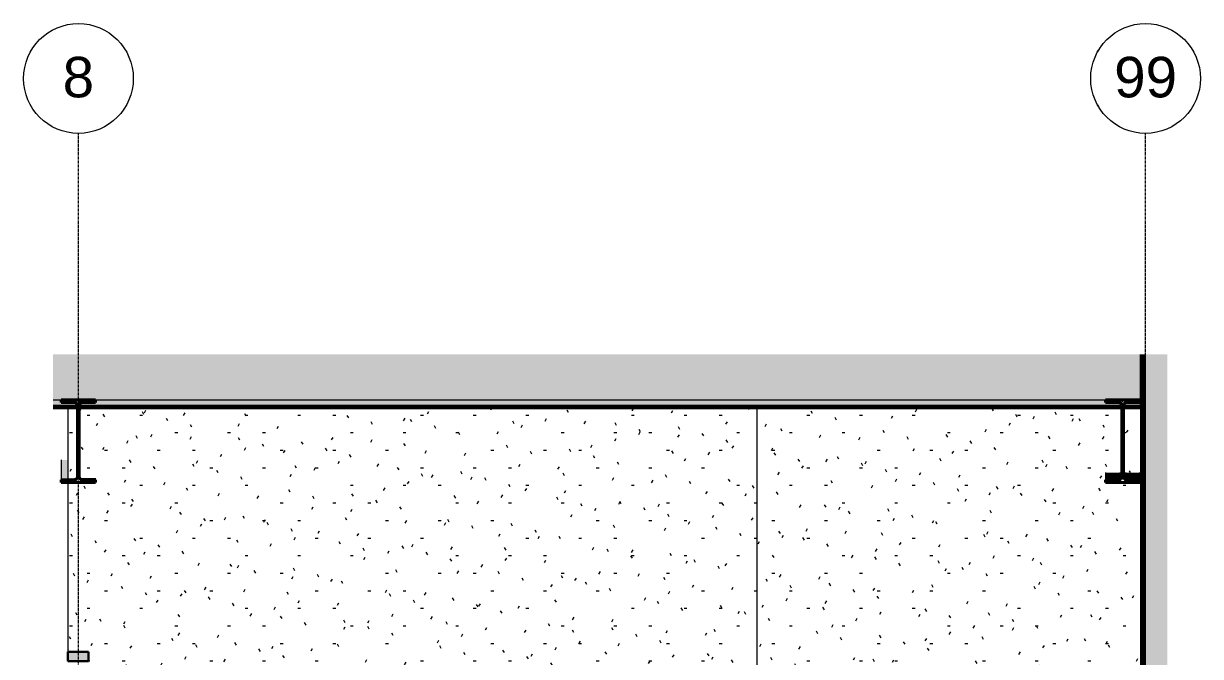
# Model space of a CAD drawing. Header units: inches. Extents: x -1667 to 6641, y -48 to 265.
# Drawn here: x 6383.4 to 6640.7, y 97 to 235.3 of the extents above; entities that cross this region are included whole.
import ezdxf

# ---------------------------------------------------------------- set-up
doc = ezdxf.new("R2010")
doc.units = ezdxf.units.IN
doc.header["$MEASUREMENT"] = 0
doc.linetypes.add('Grid Line 1_2_', pattern=[0.875, 0.5, -0.125, 0.125, -0.125])
for name, color, linetype, lineweight in [('A-GLAZ-CWMG', 51, 'Continuous', 9), ('A-ROOF', 132, 'Continuous', 18), ('A-ROOF-PATT', 132, 'Continuous', 60), ('A-WALL', 113, 'Continuous', 18), ('A-WALL-PATT', 111, 'Continuous', 18), ('I-WALL', 2, 'Continuous', 18), ('L-SITE-WALL', 31, 'Continuous', 18), ('S-BEAM', 12, 'Continuous', 9), ('S-GRID', 1, 'Continuous', 9), ('S-GRID-IDEN', 1, 'Continuous', 9)]:
    doc.layers.add(name, color=color, linetype=linetype, lineweight=lineweight)
doc.styles.add('Arial', font='arial.ttf', dxfattribs={"height": 8.851796})
pattern_1 = [(161.57, (6547.226, 0.24), (-1.92045124, 0.00015035), [0, -13.661, 1.517, 0]), (18.43, (6546.746, 0.24), (-1.92045124, -0.00015035), [0, -13.661, 1.517, 0]), (108.43, (6547.226, 0.24), (0.95996907, -4.80073665), [4.553, -10.625]), (71.57, (6546.746, 0.24), (0.95996907, 4.80073665), [4.553, -10.625])]
pattern_2 = [(45, (6546.986, 0), (-4.751758, 4.751758), []), (45, (6546.986, 7.2), (-4.751758, 4.751758), [])]
pattern_3 = [(0, (6546.986, 0), (15.36, 3.84), [0.634, -10.886, 0.634, -10.886, -61.44]), (0, (6546.986, 0), (15.36, 3.84), [-23.04, 0.634, -22.406, 0.634, -10.886, -26.88]), (0, (6546.986, 0), (15.36, 3.84), [-57.6, 0.634, -7.046, 0.634, -18.566]), (120, (6552.746, 1.92), (-11.00554, 11.38215), [0.634, -10.886, 0.634, -10.886, -61.44]), (120, (6552.746, 1.92), (-11.00554, 11.38215), [-23.04, 0.634, -22.406, 0.634, -10.886, -26.88]), (120, (6552.746, 1.92), (-11.00554, 11.38215), [-57.6, 0.634, -7.046, 0.634, -18.566]), (240, (6554.666, 9.6), (-4.35446, -15.22215), [0.634, -10.886, 0.634, -10.886, -61.44]), (240, (6554.666, 9.6), (-4.35446, -15.22215), [-23.04, 0.634, -22.406, 0.634, -10.886, -26.88]), (240, (6554.666, 9.6), (-4.35446, -15.22215), [-57.6, 0.634, -7.046, 0.634, -18.566])]

# ---------------------------------------------------------------- blocks, each defined once
blk = doc.blocks.new('W-Wide Flange - W18X50-622134-Conference - North Elevation')
at = {"layer": 'S-BEAM'}
h = blk.add_hatch(dxfattribs=at)
h.set_pattern_fill('FP_42', color=256, style=0, pattern_type=2)
h.set_pattern_definition(pattern_2)
h.paths.add_polyline_path([(1801.12, 135.05), (1804.69, 135.05), (1804.69, 135.63), (1801.64, 135.64), (1801.5, 135.69), (1801.37, 135.77), (1801.26, 135.88), (1801.18, 136.01), (1801.12, 136.23), (1801.11, 136.31), (1801.13, 151.97), (1801.18, 152.11), (1801.26, 152.24), (1801.37, 152.35), (1801.5, 152.43), (1801.64, 152.48), (1801.79, 152.5), (1804.69, 152.5), (1804.69, 153.07), (1797.19, 153.07), (1797.19, 152.5), (1800.23, 152.48), (1800.37, 152.43), (1800.5, 152.35), (1800.61, 152.24), (1800.69, 152.11), (1800.74, 151.97), (1800.76, 151.82), (1800.74, 136.15), (1800.69, 136.01), (1800.61, 135.88), (1800.5, 135.77), (1800.37, 135.69), (1800.23, 135.64), (1800.08, 135.63), (1797.19, 135.63), (1797.19, 135.05), (1799.22, 135.05)], flags=0)
for points in [[(1797.19, 135.63), (1800.08, 135.64), (1800.08, 135.98), (1798.62, 135.98), (1798.62, 139.95), (1797.19, 139.95), (1797.19, 137.14)], [(1800.08, 135.63), (1800.23, 135.64), (1800.38, 135.7), (1800.51, 135.78), (1800.62, 135.89), (1800.7, 136.03), (1800.74, 136.18), (1800.76, 136.31), (1800.74, 136.51), (1800.69, 136.36), (1800.6, 136.23), (1800.49, 136.12), (1800.36, 136.04), (1800.21, 136), (1800.08, 135.98), (1800.08, 135.64)], [(1801.79, 135.63), (1801.79, 135.98), (1801.64, 136), (1801.49, 136.06), (1801.36, 136.14), (1801.25, 136.25), (1801.17, 136.39), (1801.12, 136.59), (1801.11, 136.66), (1801.13, 136.15), (1801.19, 136), (1801.27, 135.87), (1801.38, 135.77), (1801.52, 135.69), (1801.67, 135.64)], [(1804.69, 135.63), (1804.69, 135.98), (1801.79, 135.98), (1801.79, 135.63), (1803.03, 135.63)]]:
    blk.add_hatch(color=71, dxfattribs=at).paths.add_polyline_path(points, flags=0)
at = {"layer": 'S-BEAM', "color": 170, "lineweight": 40}
for p, q in [((1804.69, 153.07), (1797.19, 153.07)), ((1797.19, 153.07), (1797.19, 152.5)), ((1797.19, 152.5), (1800.08, 152.5)), ((1801.79, 152.5), (1804.69, 152.5)), ((1804.69, 152.5), (1804.69, 153.07)), ((1800.76, 151.82), (1800.76, 136.31)), ((1801.11, 136.31), (1801.11, 151.82)), ((1800.08, 135.63), (1797.19, 135.63)), ((1797.19, 135.63), (1797.19, 135.05)), ((1797.19, 135.05), (1804.69, 135.05)), ((1804.69, 135.63), (1801.79, 135.63)), ((1804.69, 135.05), (1804.69, 135.63))]:
    blk.add_line(p, q, dxfattribs=at)
at = {"layer": 'S-BEAM', "color": 7}
for p, q in [((1797.19, 139.95), (1797.19, 135.63)), ((1804.69, 135.63), (1804.69, 135.98))]:
    blk.add_line(p, q, dxfattribs=at)
at = {"layer": 'S-BEAM', "color": 170, "lineweight": 40, "flags": 128}
for points in [[(1800.08, 152.5), (1800.23, 152.48), (1800.37, 152.43), (1800.5, 152.35), (1800.61, 152.24), (1800.69, 152.11), (1800.74, 151.97), (1800.76, 151.82)], [(1801.11, 151.82), (1801.13, 151.97), (1801.18, 152.11), (1801.26, 152.24), (1801.37, 152.35), (1801.5, 152.43), (1801.64, 152.48), (1801.79, 152.5)], [(1800.76, 136.31), (1800.74, 136.15), (1800.69, 136.01), (1800.61, 135.88), (1800.5, 135.77), (1800.37, 135.69), (1800.23, 135.64), (1800.08, 135.63)], [(1801.79, 135.63), (1801.64, 135.64), (1801.5, 135.69), (1801.37, 135.77), (1801.26, 135.88), (1801.18, 136.01), (1801.13, 136.15), (1801.11, 136.31)]]:
    blk.add_lwpolyline(points, dxfattribs=at)
blk = doc.blocks.new('W-Wide Flange - W18X50-V48-Conference - North Elevation')
at = {"layer": 'S-BEAM'}
h = blk.add_hatch(dxfattribs=at)
h.set_pattern_fill('FP_42', color=256, style=0, pattern_type=2)
h.set_pattern_definition(pattern_2)
h.paths.add_polyline_path([(2031.43, 135.05), (2033.06, 135.05), (2033.06, 135.63), (2030.02, 135.64), (2029.87, 135.69), (2029.75, 135.77), (2029.64, 135.88), (2029.56, 136.01), (2029.51, 136.15), (2029.49, 136.31), (2029.51, 151.97), (2029.56, 152.11), (2029.64, 152.24), (2029.75, 152.35), (2029.87, 152.43), (2030.02, 152.48), (2030.17, 152.5), (2033.06, 152.5), (2033.06, 153.07), (2025.56, 153.07), (2025.56, 152.5), (2028.61, 152.48), (2028.75, 152.43), (2028.88, 152.35), (2028.99, 152.24), (2029.07, 152.11), (2029.12, 151.97), (2029.13, 151.82), (2029.12, 136.15), (2029.07, 136.01), (2028.99, 135.88), (2028.88, 135.77), (2028.75, 135.69), (2028.61, 135.64), (2028.45, 135.63), (2025.56, 135.63), (2025.56, 135.05), (2029.52, 135.05)], flags=0)
for points in [[(2025.56, 135.63), (2028.45, 135.64), (2028.45, 137.19), (2025.56, 137.19), (2025.56, 137.14)], [(2028.45, 135.63), (2028.61, 135.64), (2028.76, 135.7), (2028.89, 135.78), (2028.99, 135.89), (2029.07, 136.03), (2029.12, 136.18), (2029.13, 136.31), (2029.12, 137.72), (2029.06, 137.57), (2028.95, 137.41), (2028.87, 137.33), (2028.7, 137.24), (2028.55, 137.2), (2028.45, 137.19), (2028.45, 135.64)], [(2030.17, 135.63), (2030.17, 137.19), (2029.92, 137.24), (2029.83, 137.29), (2029.71, 137.38), (2029.63, 137.46), (2029.55, 137.6), (2029.5, 137.74), (2029.49, 137.87), (2029.51, 136.15), (2029.56, 136), (2029.65, 135.87), (2029.76, 135.77), (2029.89, 135.69), (2030.04, 135.64)], [(2033.06, 135.63), (2033.06, 137.19), (2030.17, 137.19), (2030.17, 135.63), (2031.43, 135.63)]]:
    blk.add_hatch(color=71, dxfattribs=at).paths.add_polyline_path(points, flags=0)
at = {"layer": 'S-BEAM', "color": 170, "lineweight": 40}
for p, q in [((2033.06, 153.07), (2025.56, 153.07)), ((2025.56, 153.07), (2025.56, 152.5)), ((2025.56, 152.5), (2028.45, 152.5)), ((2030.17, 152.5), (2033.06, 152.5)), ((2033.06, 152.5), (2033.06, 153.07)), ((2029.13, 151.82), (2029.13, 136.31)), ((2029.49, 136.31), (2029.49, 151.82)), ((2028.45, 135.63), (2025.56, 135.63)), ((2025.56, 135.63), (2025.56, 135.05)), ((2025.56, 135.05), (2033.06, 135.05)), ((2033.06, 135.63), (2030.17, 135.63)), ((2033.06, 135.05), (2033.06, 135.63))]:
    blk.add_line(p, q, dxfattribs=at)
at = {"layer": 'S-BEAM', "color": 7}
for p, q in [((2025.56, 137.19), (2025.56, 135.63)), ((2033.06, 135.63), (2033.06, 137.19))]:
    blk.add_line(p, q, dxfattribs=at)
at = {"layer": 'S-BEAM', "color": 170, "lineweight": 40, "flags": 128}
for points in [[(2028.45, 152.5), (2028.61, 152.48), (2028.75, 152.43), (2028.88, 152.35), (2028.99, 152.24), (2029.07, 152.11), (2029.12, 151.97), (2029.13, 151.82)], [(2029.49, 151.82), (2029.51, 151.97), (2029.56, 152.11), (2029.64, 152.24), (2029.75, 152.35), (2029.87, 152.43), (2030.02, 152.48), (2030.17, 152.5)], [(2029.13, 136.31), (2029.12, 136.15), (2029.07, 136.01), (2028.99, 135.88), (2028.88, 135.77), (2028.75, 135.69), (2028.61, 135.64), (2028.45, 135.63)], [(2030.17, 135.63), (2030.02, 135.64), (2029.87, 135.69), (2029.75, 135.77), (2029.64, 135.88), (2029.56, 136.01), (2029.51, 136.15), (2029.49, 136.31)]]:
    blk.add_lwpolyline(points, dxfattribs=at)
blk = doc.blocks.new('Grid - Grid Head - Circle-50561-Conference - North Elevation')
at = {"layer": 'S-GRID-IDEN', "color": 7}
blk.add_circle((2034.31, 223.35), 12, dxfattribs=at)
blk = doc.blocks.new('Open Source Metal Building_Exterior_rvt-20-Conference - North Elevation')
at = {"layer": 'A-ROOF', "lineweight": 5}
blk.add_hatch(color=90, dxfattribs=at).paths.add_polyline_path([(2008.59, 151.57), (2033.56, 151.57), (2033.56, 153.07), (1795.41, 153.07), (1795.41, 151.57), (1978.13, 151.57)], flags=0)
at = {"layer": 'A-ROOF-PATT', "lineweight": 9}
h = blk.add_hatch(dxfattribs=at)
h.set_pattern_fill('FP_41', color=8, style=0, pattern_type=2)
h.set_pattern_definition(pattern_1)
h.paths.add_polyline_path([(2008.59, 153.07), (2033.56, 153.07), (2033.56, 163.01), (1795.41, 163.01), (1795.41, 153.07), (1978.13, 153.07)], flags=0)
at = {"layer": 'A-WALL-PATT', "lineweight": 9}
h = blk.add_hatch(dxfattribs=at)
h.set_pattern_fill('FP_41', color=8, style=0, pattern_type=2)
h.set_pattern_definition(pattern_1)
h.paths.add_polyline_path([(2034.31, 0), (2039.04, 0), (2039.04, 163.01), (2034.31, 163.01), (2034.31, 38.8)], flags=0)
at = {"layer": 'L-SITE-WALL', "lineweight": 5}
blk.add_hatch(color=21, dxfattribs=at).paths.add_polyline_path([(2033.56, 0), (2034.31, 0), (2034.31, 163.01), (2033.56, 163.01), (2033.56, 38.8)], flags=0)
at = {"layer": 'A-ROOF', "color": 130, "lineweight": 60}
for p, q in [((2033.56, 151.57), (2033.56, 163.01)), ((1795.41, 151.57), (2033.56, 151.57))]:
    blk.add_line(p, q, dxfattribs=at)
at = {"layer": 'A-ROOF', "color": 250}
blk.add_line((1795.41, 153.07), (2033.56, 153.07), dxfattribs=at)
at = {"layer": 'A-WALL', "color": 250}
blk.add_line((2034.31, 0), (2034.31, 163.01), dxfattribs=at)
at = {"layer": 'L-SITE-WALL', "color": 130, "lineweight": 60}
blk.add_line((2033.56, 163.01), (2033.56, 0), dxfattribs=at)
at = {"layer": 'S-GRID', "linetype": 'Grid Line 1_2_'}
for p, q in [((1800.94, -48), (1800.94, 211.35)), ((2034.31, -48), (2034.31, 211.35))]:
    blk.add_line(p, q, dxfattribs=at)
at = {"lineweight": 9}
for name in ['W-Wide Flange - W18X50-622134-Conference - North Elevation', 'W-Wide Flange - W18X50-V48-Conference - North Elevation']:
    blk.add_blockref(name, (0, 0), dxfattribs=at)
at = {"layer": 'S-GRID-IDEN', "attachment_point": 2, "line_spacing_factor": 0.938532, "style": 'Arial', "bg_fill": 3, "box_fill_scale": 1.25, "bg_fill_color": 0, "bg_fill_transparency": 0}
for s, insert, char_height, width in [('8', (1800.93, 228.07), 8.85, 8.208), ('99', (2034.31, 228.07), 8.852, 16.416)]:
    blk.add_mtext(s, dxfattribs=dict(at, insert=insert, char_height=char_height, width=width))
at = {"color": 90, "lineweight": 5}
for p in [(-233.37, 0), (0, 0)]:
    blk.add_blockref('Grid - Grid Head - Circle-50561-Conference - North Elevation', p, dxfattribs=at)
blk = doc.blocks.new('Rectangular Mullion - Exterior 2_ x 4_5_-430052-Conference - North Elevation')
at = {"layer": 'A-GLAZ-CWMG'}
blk.add_hatch(color=256, dxfattribs=at).paths.add_polyline_path([(1803.12, 96), (1803.12, 98), (1798.62, 98), (1798.62, 96)], flags=0)
at = {"layer": 'A-GLAZ-CWMG', "lineweight": 30}
for p, q in [((1803.12, 98), (1798.62, 98)), ((1798.62, 98), (1798.62, 96)), ((1803.12, 96), (1803.12, 98)), ((1798.62, 96), (1803.12, 96))]:
    blk.add_line(p, q, dxfattribs=at)

msp = doc.modelspace()

# ---------------------------------------------------------------- hatches: boundary and pattern name
at = {"layer": 'A-WALL-PATT', "lineweight": 9}
h = msp.add_hatch(dxfattribs=at)
h.set_pattern_fill('FP_40', color=256, style=0, pattern_type=2)
h.set_pattern_definition(pattern_3)
h.paths.add_polyline_path([(6397.54, 0), (6398.36, 0), (6398.36, 87), (6440.36, 87), (6440.36, 0), (6538.98, 0), (6538.98, 151.57), (6395.53, 151.57), (6395.55, 136.51), (6395.64, 136.31), (6395.68, 136.24), (6395.79, 136.13), (6395.92, 136.05), (6396.06, 136), (6396.21, 135.98), (6399.11, 135.98), (6399.11, 135.05), (6393.04, 135.05), (6393.04, 98), (6397.54, 98), (6397.54, 2)], flags=0)
h.paths.add_polyline_path([(6393.04, 135.98), (6394.65, 136), (6394.79, 136.05), (6394.96, 136.17), (6395.07, 136.31), (6395.11, 136.37), (6395.16, 136.51), (6395.18, 136.66), (6395.18, 151.57), (6393.04, 151.57), (6393.04, 137.14)], flags=0)
h = msp.add_hatch(dxfattribs=at)
h.set_pattern_fill('FP_40', color=256, style=0, pattern_type=2)
h.set_pattern_definition(pattern_3)
h.paths.add_polyline_path([(6543.73, 0), (6543.73, 151.57), (6538.98, 151.57), (6538.98, 0)], flags=0)
h = msp.add_hatch(dxfattribs=at)
h.set_pattern_fill('FP_40', color=256, style=0, pattern_type=2)
h.set_pattern_definition(pattern_3)
h.paths.add_polyline_path([(6543.98, 0), (6543.98, 34.5), (6543.73, 34.5), (6543.73, 0)], flags=0)
h.paths.add_polyline_path([(6543.73, 40), (6627.98, 40), (6627.98, 54), (6543.98, 54), (6543.98, 84), (6627.98, 84), (6627.98, 151.57), (6623.91, 151.57), (6623.93, 137.72), (6623.98, 137.57), (6624.06, 137.45), (6624.17, 137.34), (6624.3, 137.26), (6624.45, 137.21), (6624.59, 137.19), (6627.48, 137.19), (6627.48, 135.05), (6619.98, 135.05), (6619.98, 137.19), (6623.03, 137.21), (6623.17, 137.26), (6623.3, 137.34), (6623.41, 137.45), (6623.49, 137.58), (6623.54, 137.73), (6623.55, 137.87), (6623.55, 151.57), (6543.73, 151.57), (6543.73, 49.15)], flags=0)

# ---------------------------------------------------------------- linework, layer by layer
at = {"layer": 'I-WALL'}
for p, q in [((6393.04, 151.57), (6393.04, 135.98)), ((6543.73, 151.57), (6543.73, 0)), ((6393.04, 135.05), (6393.04, 98))]:
    msp.add_line(p, q, dxfattribs=at)

# ---------------------------------------------------------------- block references
at = {"layer": 'A-GLAZ-CWMG'}
msp.add_blockref('Rectangular Mullion - Exterior 2_ x 4_5_-430052-Conference - North Elevation', (4594.42, 0), dxfattribs=at)

# ---------------------------------------------------------------- next in the draw order: block references
at = {"color": 90, "lineweight": 5}
msp.add_blockref('Open Source Metal Building_Exterior_rvt-20-Conference - North Elevation', (4594.42, 0), dxfattribs=at)

doc.saveas('drawing.dxf')
